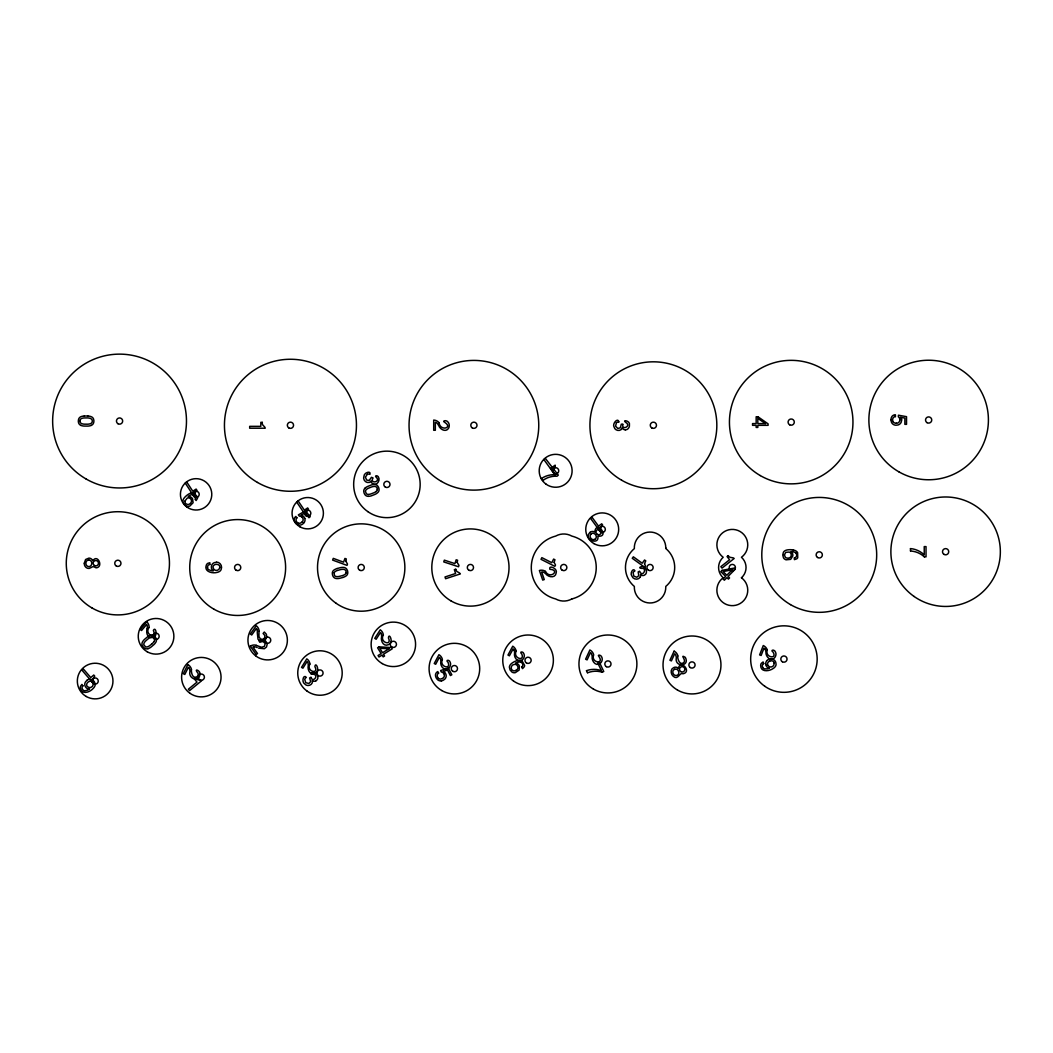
<?xml version="1.0" encoding="UTF-8"?>
<svg xmlns="http://www.w3.org/2000/svg" width="1053" height="1053" viewBox="0 0 1053 1053"><rect width="100%" height="100%" fill="white"/><g stroke="black" fill="none" stroke-linecap="round" stroke-linejoin="round"><path stroke-width="1.5" d="M148.96 627.562C143.932 634.841 157.502 639.921 153.356 630.392C155.699 625.614 158.305 637.012 152.685 637.46C147.604 638.947 145.696 632.59 147.183 628.773M372.736 478.246C369.919 484.248 380.62 481.958 376.671 477.68C373.315 475.522 378.448 474.258 379.001 478.536C379.541 481.642 376.54 485.578 373.196 484.025A3.475 3.475 0 0 1 371.143 480.971L371.064 480.958A3.317 3.317 0 0 1 369.248 482.432C365.707 483.34 362.535 479.457 363.969 476.14C363.798 472.705 371.459 470.164 369.945 474.363A3.857 3.857 0 0 0 367.352 474.258M674.091 651.162L669.919 660.244L671.393 660.915L674.67 653.781A2.935 2.935 0 0 1 675.592 654.808A8.608 8.608 0 0 1 676.329 657.717C674.223 667.576 690.36 666.799 685.292 657.335C679.014 653.676 687.214 660.494 683.423 662.837C680.422 665.391 677.355 660.034 677.724 655.966M187.855 664.64L183.314 673.723L184.788 674.46L188.355 667.326A2.975 2.975 0 0 1 189.264 668.392M640.25 576.991C638.381 580.44 632.985 579.598 631.853 575.965C629.589 573.674 633.287 566.948 634.959 570.897A3.857 3.857 0 0 0 633.09 572.687L633.814 576.109L636.762 577.255L638.816 575.649L638.171 571.924L639.54 571.213M304.133 522.564L302.895 523.867A5.462 5.462 0 0 1 301.237 524.828A4.791 4.791 0 0 1 297.394 524.539L296.011 523.486A7.621 7.621 0 0 1 295.577 522.999M616.413 422.779L615.584 426.149L617.769 428.439L620.309 427.847L621.309 424.201L622.849 424.135M591.246 533.95L590.417 534.898A2.488 2.488 0 0 0 590.141 535.714L590.114 536.016A3.08 3.08 0 0 0 590.206 536.912L590.562 537.78A4.581 4.581 0 0 0 591.049 538.478A3.08 3.08 0 0 0 595.406 538.939M152.066 643.725L149.723 645.621A8.174 8.174 0 0 1 147.973 646.647A3.83 3.83 0 0 1 146.143 646.95A2.027 2.027 0 0 1 145.485 646.766L143.879 644.844A2.027 2.027 0 0 1 143.813 644.16A3.83 3.83 0 0 1 144.445 642.422A8.174 8.174 0 0 1 145.762 640.869L148.17 638.802A10.491 10.491 0 0 1 150.474 637.368A3.159 3.159 0 0 1 152.882 637.197A2.251 2.251 0 0 1 153.435 637.565L153.699 637.789A3.659 3.659 0 0 1 154.172 638.355L154.422 638.816A2.172 2.172 0 0 1 154.554 639.263M590.114 532.37C582.48 539.241 599.71 546.099 597.854 536.109C610.45 537.675 596.156 519.037 594.774 532.107A4.054 4.054 0 0 0 590.075 532.331M315.966 680.751C318.73 679.369 318.296 675.552 316.321 673.67C314.07 669.892 307.673 674.973 312.873 674.131C319.717 674.631 312.886 683.358 311.122 677.553M310.925 677.197L309.595 678L310.701 681.62L308.884 683.476L305.752 682.686L304.712 679.382A3.857 3.857 0 0 1 306.357 677.408C303.396 673.591 301.29 682.16 304.738 683.989C306.713 686.477 311.056 685.793 312.241 682.87A3.317 3.317 0 0 0 312.201 680.554L312.267 680.528A3.475 3.475 0 0 0 316.005 680.83M674.552 669.379L673.512 670.09A2.488 2.488 0 0 0 673.051 670.827L672.946 671.103A3.08 3.08 0 0 0 672.828 671.998L672.959 672.92A4.581 4.581 0 0 0 673.275 673.723A3.08 3.08 0 0 0 677.395 675.21A3.054 3.054 0 0 0 678.487 671.143A3.172 3.172 0 0 0 674.486 669.181M602.303 672.183L603.751 671.498L599.46 662.403L597.88 663.153L601.355 670.524M367.365 474.298L365.404 477.075L366.628 480.076L369.208 480.431L371.446 477.312L372.907 477.865M517.26 662.416L517.141 662.455A15.163 15.163 0 0 0 515.615 663.1L516.747 663.377A3.567 3.567 0 0 1 517.707 663.864A4.423 4.423 0 0 1 518.497 664.614L518.853 665.075A6.121 6.121 0 0 1 519.392 666.088L519.116 670.116L515.299 672.656A4.725 4.725 0 0 1 513.43 672.67A4.344 4.344 0 0 1 512.061 672.143L510.047 669.932L509.376 667.181A4.765 4.765 0 0 1 510.192 664.943A7.371 7.371 0 0 1 511.942 663.179A17.44 17.44 0 0 1 516.891 660.639L517.615 660.455A7.924 7.924 0 0 1 519.642 660.231A5.199 5.199 0 0 1 522.077 660.902L524.591 665.391A3.514 3.514 0 0 1 524.223 666.839L522.525 668.642L521.669 667.01M337.078 568.528L340.461 567.659A10.306 10.306 0 0 1 343.949 567.462A4.383 4.383 0 0 1 345.489 568.015A4.08 4.08 0 0 1 346.727 569.16L347.424 570.489A7.621 7.621 0 0 1 347.648 571.318L347.793 572.635A4.238 4.238 0 0 1 347.753 573.095A4.041 4.041 0 0 1 347.227 574.701A4.383 4.383 0 0 1 346.121 575.899A10.306 10.306 0 0 1 342.988 577.413M342.988 577.439L339.606 578.321A10.175 10.175 0 0 1 336.131 578.505A4.409 4.409 0 0 1 334.604 577.952A3.975 3.975 0 0 1 333.511 577.005A4.133 4.133 0 0 1 333.117 576.439L332.695 575.478A8.029 8.029 0 0 1 332.458 574.635L332.314 573.332A4.028 4.028 0 0 1 332.866 571.266A4.409 4.409 0 0 1 333.959 570.068A10.175 10.175 0 0 1 337.092 568.554M84.332 416.001L87.833 416.001M88.847 560.117L87.61 560.341A2.488 2.488 0 0 0 86.886 560.815L86.675 561.025A3.08 3.08 0 0 0 86.201 561.789L85.938 562.697A4.581 4.581 0 0 0 85.898 563.539A3.08 3.08 0 0 0 89.031 566.606A3.054 3.054 0 0 0 91.703 563.355M625.443 429.795C627.575 430.111 629.891 427.334 629.418 424.859C630.523 420.621 621.481 419.37 625.745 422.411C631.971 426.031 621.415 430.822 622.836 424.556M924.389 556.84L926.021 556.84L926.021 546.599L924.231 546.599L924.231 554.892A22.429 22.429 0 0 0 910.476 548.574M792.646 551.68L792.514 551.654A15.163 15.163 0 0 0 790.869 551.522L791.738 552.285A3.567 3.567 0 0 1 792.356 553.167A4.423 4.423 0 0 1 792.712 554.207L792.804 554.773A6.121 6.121 0 0 1 792.804 555.918L790.685 559.354L786.117 559.814A4.725 4.725 0 0 1 784.472 558.959A4.344 4.344 0 0 1 783.498 557.853L782.748 554.957L783.445 552.206A4.765 4.765 0 0 1 785.209 550.614A7.371 7.371 0 0 1 787.591 549.877A17.44 17.44 0 0 1 793.146 549.942M793.146 549.956L793.87 550.114A7.924 7.924 0 0 1 795.778 550.864A5.199 5.199 0 0 1 797.608 552.601L797.726 557.735A3.514 3.514 0 0 1 796.739 558.84L794.383 559.643L794.383 557.8M256.366 645.45L261.578 647.266L264.356 646.437L265.224 643.567L262.921 641.343L265.317 639.79L266.738 637.052L266.383 634.288L264.316 632.037L263.118 633.472L264.869 635.551L264.711 637.842L262.789 639.421L260.394 638.934L258.946 636.604L258.985 631.379M258.564 648.121L264.342 648.74L266.514 646.963L267.172 644.357L265.935 641.395L263.355 639.579L258.854 640.658L259.815 642.264L262.96 641.33L260.328 641.159L258.024 639.276L257.287 632.748A8.74 8.74 0 0 0 257.129 629.681M545.441 571.476C550.1 579.887 560.788 569.923 549.877 569.304C548.205 564.54 557.919 568.357 556.181 572.911C555.497 578.492 548.205 577.347 545.665 573.714A8.74 8.74 0 0 0 543.072 572.069A2.975 2.975 0 0 0 541.65 572.016L544.269 579.558L542.716 580.098L539.386 570.502A7.424 7.424 0 0 1 545.52 571.345M302.093 517.234L301.935 517.076A3.067 3.067 0 0 0 300.908 516.418A4.541 4.541 0 0 0 299.302 516.141L298.354 514.878L305.383 510.889L310.214 516.694L308.963 517.734L305.015 512.982L301.105 515.167A2.988 2.988 0 0 1 302.553 515.694A4.831 4.831 0 0 1 303.777 516.707A5.699 5.699 0 0 1 304.751 518.392M296.985 517.879L295.814 516.457A4.251 4.251 0 0 0 294.208 519.655A5.357 5.357 0 0 0 295.603 522.972M541.4 478.667L542.716 480.273M439.101 423.016C440.457 431.506 453.106 427.873 444.958 422.516C441.181 420.805 446.63 419.607 448.025 422.082C449.407 423.635 449.565 426.004 448.789 427.873C446.275 432.941 439.772 429.466 438.574 425.201M250.298 646.213L256.169 654.492L257.511 653.531L252.891 647.029A2.975 2.975 0 0 1 254.26 646.739M82.99 685.911L81.937 684.411L80.594 686.135A3.356 3.356 0 0 0 80.344 687.28A4.436 4.436 0 0 0 80.449 688.478C82.134 695.151 90.216 692.084 93.348 688.28A8.319 8.319 0 0 0 94.283 687.135L94.875 686.029A4.33 4.33 0 0 0 95.152 684.976A3.857 3.857 0 0 0 95.046 683.463A5.278 5.278 0 0 0 87.017 680.067M443.774 673.63L443.655 673.446A3.067 3.067 0 0 0 442.786 672.591A4.541 4.541 0 0 0 441.273 671.972L440.615 670.537L448.315 668.102L451.829 674.789L450.394 675.552L447.525 670.077L443.247 671.406A2.988 2.988 0 0 1 444.55 672.222A4.831 4.831 0 0 1 445.524 673.472A5.699 5.699 0 0 1 446.143 675.328A4.488 4.488 0 0 1 445.195 678.672A5.041 5.041 0 0 1 444.656 679.264L443.181 680.291A5.462 5.462 0 0 1 441.352 680.87M438.64 673.183L437.785 671.564A4.251 4.251 0 0 0 435.56 674.354A5.357 5.357 0 0 0 436.232 677.895A7.621 7.621 0 0 0 436.521 678.474L437.666 679.79A4.791 4.791 0 0 0 441.352 680.896M586.495 670.735L587.39 672.63M639.697 571.595C642.962 578.071 647.648 567.291 641.58 568.396C636.525 568.093 643.317 564.698 645.134 568.093C647.003 570.16 647.174 574.161 644.173 575.293A3.475 3.475 0 0 1 640.553 574.622L640.514 574.662A3.317 3.317 0 0 1 640.29 577.018M763.754 663.653L763.096 661.942L761.385 663.298A3.356 3.356 0 0 0 760.858 664.351A4.436 4.436 0 0 0 760.674 665.549C760.714 672.433 769.282 671.38 773.244 668.444A8.319 8.319 0 0 0 774.429 667.549L775.271 666.615A4.33 4.33 0 0 0 775.785 665.654A3.857 3.857 0 0 0 776.048 664.18A5.278 5.278 0 0 0 769.059 658.954M901.197 418.581L901.131 418.383A2.962 2.962 0 0 0 900.368 417.264L904.882 418.067L904.882 424.346L906.528 424.346L906.528 416.659L898.446 415.211L898.354 416.817A4.62 4.62 0 0 1 899.433 418.067A3.12 3.12 0 0 1 899.802 419.265L899.828 419.476M767.176 650.175C764.873 657.77 777.759 659.533 773.007 652.018C769.756 649.977 774.639 648.924 775.548 652.189C776.495 654.15 775.785 656.585 774.324 658.099C770.269 661.824 765.531 656.427 765.926 652.097A8.608 8.608 0 0 0 765.018 649.109M765.821 664.548L766.123 665.614A4.001 4.001 0 0 0 769.374 668.155L769.374 668.155A16.137 16.137 0 0 1 767.097 668.852L764.452 668.852A2.698 2.698 0 0 1 762.846 667.655M191.383 669.655C191.238 672.749 192.436 678.988 196.819 676.895C198.569 675.71 198.688 673.157 196.99 671.959C194.068 667.971 201.07 670.84 199.925 674.46A3.106 3.106 0 0 0 199.57 679.725A3.106 3.106 0 0 0 204.414 677.382A3.106 3.106 0 0 0 199.965 674.354C199.135 682.778 187.96 678.645 189.948 671.485A8.74 8.74 0 0 0 189.303 668.379M442.286 659.691C439.206 666.931 451.461 670.156 448.051 662.39C444.84 659.928 449.578 659.178 450.289 662.442C451.118 664.43 450.25 666.773 448.736 668.181C444.353 671.867 439.825 665.865 440.838 661.468A8.608 8.608 0 0 0 440.272 658.388A2.935 2.935 0 0 0 439.351 657.335L435.679 664.272L434.244 663.522L438.93 654.69A7.305 7.305 0 0 1 442.431 659.665M516.036 651.294C512.903 658.546 525.118 661.771 521.788 654.031C518.655 651.57 523.354 650.846 524.025 654.11C524.828 656.098 523.946 658.428 522.406 659.823C518.05 663.469 513.495 657.441 514.575 653.044A8.608 8.608 0 0 0 514.035 649.977M377.356 489.04L377.264 488.526A3.659 3.659 0 0 0 376.987 487.829L376.816 487.526A2.251 2.251 0 0 0 376.395 487.052A3.159 3.159 0 0 0 374.078 486.433A10.491 10.491 0 0 0 371.433 487.012L368.484 488.197A8.174 8.174 0 0 0 366.734 489.237A3.83 3.83 0 0 0 365.588 490.685A2.027 2.027 0 0 0 365.43 491.356L366.339 493.699A2.027 2.027 0 0 0 366.905 494.081A3.83 3.83 0 0 0 368.721 494.37A8.174 8.174 0 0 0 370.722 493.975L373.539 492.936A11.043 11.043 0 0 0 376.079 491.554M207.52 567.554L207.573 567.949A2.698 2.698 0 0 0 208.639 569.66L211.1 570.581A16.137 16.137 0 0 0 213.43 570.792L213.483 570.765A4.001 4.001 0 0 1 211.363 567.225L211.456 566.119A4.409 4.409 0 0 1 214.154 562.736A6.555 6.555 0 0 1 216.484 562.394M309.819 664.088C305.989 671.722 319.27 674.789 314.913 666.667C315.4 660.652 320.915 671.63 314.926 673.486C310.095 675.671 307.265 669.655 308.239 665.654A8.608 8.608 0 0 0 307.884 662.653A2.935 2.935 0 0 0 307.055 661.534L302.909 668.207L301.527 667.352L306.805 658.862A7.305 7.305 0 0 1 309.964 664.074M383.213 635.17C379.172 642.514 392.427 646.489 388.425 637.921C388.939 631.708 394.256 642.949 388.465 644.66C383.568 647.108 380.475 640.856 381.594 636.736A8.74 8.74 0 0 0 381.278 633.682M678.408 668.431C680.225 658.586 692.347 671.88 682.989 673.788C679.764 671.682 678.171 680.751 673.275 676.329C670.59 674.144 670.103 668.958 673.815 667.563A4.054 4.054 0 0 1 678.461 668.365M910.476 548.652L910.476 550.772M895.419 416.659L895.419 414.79A4.317 4.317 0 0 0 892.102 416.251A5.449 5.449 0 0 0 891.022 419.752M618.835 421.924C618.15 417.054 611.846 423.74 614.123 427.097C614.741 430.072 618.624 431.454 621.033 429.677A3.317 3.317 0 0 0 622.205 427.676L622.27 427.676A3.475 3.475 0 0 0 625.311 429.887M209.85 564.54L209.85 562.71L207.77 563.355A3.356 3.356 0 0 0 206.888 564.158A4.436 4.436 0 0 0 206.296 565.198C203.861 571.634 212.232 573.74 216.984 572.424A8.319 8.319 0 0 0 218.419 572.016L219.524 571.45A4.33 4.33 0 0 0 220.353 570.739A3.857 3.857 0 0 0 221.143 569.449A5.278 5.278 0 0 0 216.497 562.065M84.332 416.027A10.175 10.175 0 0 0 80.923 416.685A4.409 4.409 0 0 0 79.58 417.593A4.028 4.028 0 0 0 78.541 419.463L78.343 420.752A8.029 8.029 0 0 0 78.356 421.634L78.527 422.661A4.133 4.133 0 0 0 78.751 423.306A3.975 3.975 0 0 0 79.58 424.504A4.409 4.409 0 0 0 80.936 425.386M80.923 425.412A10.175 10.175 0 0 0 84.332 426.07L87.833 426.096A10.306 10.306 0 0 0 91.256 425.412M91.242 425.386A4.383 4.383 0 0 0 92.611 424.504A4.041 4.041 0 0 0 93.52 423.082A4.238 4.238 0 0 0 93.691 422.648L93.875 421.345A7.621 7.621 0 0 0 93.862 420.476L93.533 419.002A4.08 4.08 0 0 0 92.611 417.58A4.383 4.383 0 0 0 91.242 416.712A10.306 10.306 0 0 0 87.833 416.014M88.86 559.92A3.172 3.172 0 0 1 91.729 563.342M899.907 419.476A3.58 3.58 0 0 1 896.3 423.319M896.287 423.122A3.672 3.672 0 0 1 892.654 421.292M892.839 421.187A3.501 3.501 0 0 1 892.615 419.923A3.225 3.225 0 0 1 895.392 416.501M890.983 419.752A7.753 7.753 0 0 0 891.009 420.41L891.417 422.135A4.87 4.87 0 0 0 894.208 424.885A5.568 5.568 0 0 0 896.142 425.201L897.959 424.978A5.12 5.12 0 0 0 898.722 424.701A4.567 4.567 0 0 0 901.197 422.135A5.792 5.792 0 0 0 901.473 420.173M901.434 418.317A5.12 5.12 0 0 1 901.723 419.976M910.463 551.022A21.797 21.797 0 0 1 924.35 556.879M796.081 553.378A2.804 2.804 0 0 1 794.41 557.932M792.633 551.772A5.66 5.66 0 0 1 796.2 553.246M364.996 488.184A10.175 10.175 0 0 1 367.945 486.341L371.196 485.051A10.306 10.306 0 0 1 374.631 484.459A4.383 4.383 0 0 1 376.224 484.828A4.08 4.08 0 0 1 377.593 485.815L378.435 487.065A7.621 7.621 0 0 1 378.751 487.868L379.054 489.145A4.238 4.238 0 0 1 379.067 489.619A4.041 4.041 0 0 1 378.725 491.277A4.383 4.383 0 0 1 377.764 492.58A10.306 10.306 0 0 1 374.829 494.462L371.577 495.739A10.175 10.175 0 0 1 368.142 496.332M365.022 488.21A4.409 4.409 0 0 0 364.075 489.513A4.028 4.028 0 0 0 363.772 491.633L364.062 492.922A8.029 8.029 0 0 0 364.391 493.725L364.917 494.62A4.133 4.133 0 0 0 365.365 495.147A3.975 3.975 0 0 0 366.562 495.976A4.409 4.409 0 0 0 368.142 496.305M377.382 489.513A3.159 3.159 0 0 1 376.053 491.527M377.356 489.04A2.172 2.172 0 0 1 377.343 489.513M302.145 517.168A3.514 3.514 0 0 1 301.829 522.354M301.698 522.209A3.607 3.607 0 0 1 297.815 523.104M297.881 522.92A3.435 3.435 0 0 1 296.92 522.117A3.172 3.172 0 0 1 296.867 517.773M304.133 522.564A5.041 5.041 0 0 0 304.541 521.867A4.488 4.488 0 0 0 304.791 518.379M193.397 494.66A2.804 2.804 0 0 1 195.042 499.214L196.121 500.544L197.411 498.424A3.514 3.514 0 0 0 197.464 496.937L194.068 493.08A5.199 5.199 0 0 0 191.554 492.936A7.924 7.924 0 0 0 189.606 493.594L188.948 493.923A17.44 17.44 0 0 0 184.644 497.437A7.371 7.371 0 0 0 183.288 499.53A4.765 4.765 0 0 0 182.972 501.886L184.196 504.44L186.631 506.177A4.344 4.344 0 0 0 188.092 506.401A4.725 4.725 0 0 0 189.909 505.993L193.107 502.715L192.528 498.714A6.121 6.121 0 0 0 191.791 497.832L191.356 497.464A4.423 4.423 0 0 0 190.409 496.898A3.567 3.567 0 0 0 189.369 496.621L188.211 496.582A15.163 15.163 0 0 1 189.566 495.634L189.672 495.568A5.66 5.66 0 0 1 193.41 494.476M591.141 533.779A3.172 3.172 0 0 1 595.511 534.7A3.054 3.054 0 0 1 595.393 538.912M542.874 480.471A21.429 21.429 0 0 1 557.063 476.219L558.301 475.127L545.388 458.463L543.874 459.556L552.983 472.152C552.957 470.151 556.01 466.848 555.181 465.123L550.535 468.493L555.734 474.771A22.06 22.06 0 0 0 541.347 478.602M149.118 627.456A7.305 7.305 0 0 0 146.762 621.81L140.299 629.497L141.536 630.536L146.591 624.521A2.935 2.935 0 0 1 147.209 625.758A8.608 8.608 0 0 1 147.144 628.759M148.039 648.648A4.409 4.409 0 0 1 146.433 648.845A3.975 3.975 0 0 1 145.038 648.451A4.133 4.133 0 0 1 144.432 648.095L143.642 647.424A8.029 8.029 0 0 1 143.076 646.766L142.379 645.647A4.028 4.028 0 0 1 141.997 643.528A4.409 4.409 0 0 1 142.471 641.988A10.175 10.175 0 0 1 144.643 639.276L147.315 637.026A10.306 10.306 0 0 1 150.382 635.354A4.383 4.383 0 0 1 152.001 635.183A4.08 4.08 0 0 1 153.62 635.683L154.804 636.591A7.621 7.621 0 0 1 155.37 637.249L156.068 638.368A4.238 4.238 0 0 1 156.239 638.816A4.041 4.041 0 0 1 156.436 640.487A4.383 4.383 0 0 1 155.949 642.04A10.306 10.306 0 0 1 153.777 644.752L151.105 647.016A10.175 10.175 0 0 1 148.052 648.674M154.014 641.606A11.043 11.043 0 0 1 152.066 643.725M154.607 639.263A3.159 3.159 0 0 1 153.988 641.593M259.143 631.26A7.424 7.424 0 0 0 256.287 625.745L250.377 634.051L251.72 634.998L256.353 628.496A2.975 2.975 0 0 1 257.077 629.694M250.272 646.173A7.424 7.424 0 0 1 256.419 645.305M254.273 646.687A8.74 8.74 0 0 1 257.195 647.569M383.371 635.156A7.424 7.424 0 0 0 380.251 629.786L374.763 638.368L376.145 639.25L380.449 632.537A2.975 2.975 0 0 1 381.225 633.695M516.194 651.267A7.305 7.305 0 0 0 512.745 646.213L507.967 655.045L509.389 655.822L513.127 648.898A2.935 2.935 0 0 1 513.982 649.991M521.09 662.311A2.804 2.804 0 0 1 521.748 667.115M517.299 662.495A5.66 5.66 0 0 1 521.143 662.14M515.917 670.379A3.699 3.699 0 0 1 513.456 670.827C509.863 669.984 510.81 664.561 514.325 664.417A3.027 3.027 0 0 1 516.707 664.969A3.449 3.449 0 0 1 517.707 666.404A2.909 2.909 0 0 1 517.958 667.391A2.935 2.935 0 0 1 517.049 669.616A4.87 4.87 0 0 1 515.931 670.406M674.117 651.123A7.305 7.305 0 0 1 677.882 655.94M762.701 667.286A2.817 2.817 0 0 1 763.662 663.495M767.15 660.442A6.555 6.555 0 0 1 769.164 659.27M765.794 664.548A4.409 4.409 0 0 1 767.124 660.428M774.087 663.035A3.356 3.356 0 0 1 767.755 665.114M774.205 663.021A4.041 4.041 0 0 0 773.929 662.298L773.639 661.837A2.382 2.382 0 0 0 773.297 661.468A2.619 2.619 0 0 0 772.218 660.889A3.462 3.462 0 0 0 770.954 660.823A5.607 5.607 0 0 0 769.625 661.166M769.638 661.192A3.264 3.264 0 0 0 767.479 664.061A2.764 2.764 0 0 0 767.69 665.141M767.321 650.122A7.305 7.305 0 0 0 763.267 645.542L759.621 654.9L761.135 655.479L763.991 648.161A2.935 2.935 0 0 1 764.965 649.135M587.482 672.854A21.429 21.429 0 0 1 602.29 672.248M586.468 670.669A22.06 22.06 0 0 1 601.316 670.629M591.378 653.676A2.975 2.975 0 0 0 590.443 652.636L587.1 659.889L585.613 659.191L589.864 649.977A7.424 7.424 0 0 1 593.695 654.834C590.549 662.679 604.027 664.719 599.289 657.046C596.209 653.926 601.763 654.742 602.04 657.77C602.645 659.757 601.803 661.968 600.315 663.337C595.932 666.891 591.47 661.021 592.168 656.638A8.74 8.74 0 0 0 591.431 653.663M443.839 673.578A3.514 3.514 0 0 1 442.457 678.58M442.352 678.422A3.607 3.607 0 0 1 438.364 678.487M438.469 678.316A3.435 3.435 0 0 1 437.693 677.316A3.172 3.172 0 0 1 438.548 673.064M187.882 664.601A7.424 7.424 0 0 1 191.541 669.629M82.858 685.779A2.817 2.817 0 0 0 82.832 689.689L83.069 690.005A2.698 2.698 0 0 0 84.911 690.794L87.478 690.149A16.137 16.137 0 0 0 89.505 688.978L89.518 688.925A4.001 4.001 0 0 1 85.767 687.24L85.201 686.28A4.409 4.409 0 0 1 85.49 681.962A6.555 6.555 0 0 1 87.188 680.356M92.875 682.831A3.356 3.356 0 0 1 87.228 686.372A2.764 2.764 0 0 1 86.715 685.411A3.264 3.264 0 0 1 88.11 682.12A5.607 5.607 0 0 1 89.294 681.436A3.462 3.462 0 0 1 90.532 681.199A2.619 2.619 0 0 1 91.729 681.502A2.382 2.382 0 0 1 92.151 681.778L92.532 682.16A4.041 4.041 0 0 1 92.98 682.792M207.559 567.554A2.817 2.817 0 0 1 209.81 564.369M219.722 567.685A3.356 3.356 0 0 1 213.061 567.343A2.764 2.764 0 0 1 213.18 566.264A3.264 3.264 0 0 1 216.22 564.369A5.607 5.607 0 0 1 217.576 564.487A3.462 3.462 0 0 1 218.734 565A2.619 2.619 0 0 1 219.537 565.935A2.382 2.382 0 0 1 219.735 566.396L219.827 566.935A4.041 4.041 0 0 1 219.827 567.712M334.249 572.608A3.83 3.83 0 0 1 335.552 571.305A8.174 8.174 0 0 1 337.408 570.463L340.474 569.634A10.491 10.491 0 0 1 343.173 569.331A3.159 3.159 0 0 1 345.423 570.213A2.251 2.251 0 0 1 345.766 570.765L345.897 571.081A3.659 3.659 0 0 1 346.095 571.805L346.121 572.319A2.172 2.172 0 0 1 346.055 572.793M334.249 572.608A2.027 2.027 0 0 0 334.012 573.24L334.63 575.675A2.027 2.027 0 0 0 335.157 576.123A3.83 3.83 0 0 0 336.934 576.623A8.174 8.174 0 0 0 338.961 576.465L341.883 575.754A11.043 11.043 0 0 0 344.555 574.675A3.159 3.159 0 0 0 346.095 572.806M439.219 422.911A7.424 7.424 0 0 0 433.704 420.068L433.704 430.269L435.337 430.269L435.337 422.279A2.975 2.975 0 0 1 436.626 422.832A8.74 8.74 0 0 1 438.535 425.215M616.387 422.74A3.857 3.857 0 0 1 618.835 421.95M665.786 547.797L665.772 548.508A24.588 24.588 0 0 1 665.759 586.429L665.786 587.258A15.729 15.729 0 0 1 649.648 602.974A15.729 15.729 0 0 1 634.34 586.429A24.588 24.588 0 0 1 634.34 548.613A15.729 15.729 0 0 1 649.648 532.068A15.729 15.729 0 0 1 665.786 547.797M457.173 562.368L458.976 565.395L458.529 566.751L443.761 561.92L444.34 560.143L454.922 563.605L456.173 559.775L457.594 560.235L457.173 562.368M554.154 562.407L555.523 565.066L554.878 566.33L541.018 559.314L541.861 557.642L551.798 562.684L553.615 559.077L554.944 559.748L554.154 562.328M84.293 563.237C84.029 565.948 86.254 568.725 89.11 568.449C93.348 566.975 91.861 565.593 96.113 567.843C103.878 567.251 97.613 553.312 92.756 560.841A4.054 4.054 0 0 0 88.926 558.116L85.583 559.498L84.293 563.237M184.709 501.346L185.604 503.61L187.724 504.571A3.699 3.699 0 0 0 190.04 503.637A4.87 4.87 0 0 0 190.975 502.65A2.935 2.935 0 0 0 190.962 499.28A3.449 3.449 0 0 0 189.672 498.174A3.027 3.027 0 0 0 187.21 498.135L184.709 501.346M600.342 528.316L600.736 529.883L599.605 530.712L590.562 518.366L592.036 517.286L598.512 526.131L601.724 523.789L602.592 524.973L600.355 528.237M92.756 679.382L93.269 681.173L92.203 682.081L82.226 670.485L83.621 669.287L90.769 677.592L93.783 675.012L94.731 676.118L92.756 679.303M306.12 512.495L306.449 513.982L305.291 514.772L296.709 502.084L298.236 501.057L304.37 510.152L307.66 507.928L308.49 509.139L306.12 512.495M345.818 561.117L347.49 564.066L347.003 565.382L332.63 560.091L333.274 558.366L343.568 562.157L344.936 558.432L346.319 558.946L345.818 561.025M784.353 554.852L785.367 557.327A3.699 3.699 0 0 0 787.736 558.103A4.87 4.87 0 0 0 789.092 557.945A2.935 2.935 0 0 0 790.948 556.405A2.909 2.909 0 0 0 791.198 555.418A3.449 3.449 0 0 0 790.961 553.667A3.027 3.027 0 0 0 789.105 552.062L785.841 552.338L784.353 554.852M644.528 563.737L645.515 566.106L644.686 567.238L632.261 558.301L633.34 556.813L642.238 563.223L644.554 559.999L645.752 560.854L644.528 563.645M194.502 493.607L194.818 495.107L193.647 495.884L185.249 483.077L186.789 482.077L192.804 491.238L196.121 489.066L196.924 490.29L194.515 493.528M79.936 420.766L80.186 422.306A2.027 2.027 0 0 0 80.581 422.858A3.83 3.83 0 0 0 82.173 423.793A8.174 8.174 0 0 0 84.174 424.148L87.175 424.188A11.043 11.043 0 0 0 90.045 423.819A3.159 3.159 0 0 0 91.993 422.385A2.172 2.172 0 0 0 92.137 421.924L92.243 421.424A3.659 3.659 0 0 0 92.243 420.673L92.177 420.331A2.251 2.251 0 0 0 91.953 419.726A3.159 3.159 0 0 0 90.032 418.317A10.491 10.491 0 0 0 87.346 417.909L84.174 417.949A8.174 8.174 0 0 0 82.16 418.291A3.83 3.83 0 0 0 80.568 419.226A2.027 2.027 0 0 0 80.186 419.792L79.936 420.766M722.055 570.344L720.805 571.621L725.662 576.399L723.108 578.992L724.359 580.229L726.912 577.636L728.413 579.111L729.571 577.939L728.071 576.465L735.257 569.146L734.191 568.093L722.055 570.344M732.151 569.805L726.82 575.228L723.095 571.568L732.151 569.805M195.582 678.053L194.423 679.001L196.99 682.12L188.382 689.188L189.566 690.636L201.571 680.764C200.241 679.396 196.608 680.686 195.582 678.053M728.242 555.655L727.07 556.576L729.584 559.735L720.857 566.659L722.016 568.12L734.191 558.459C732.914 556.958 729.439 558.459 728.242 555.655M379.106 646.845L377.579 647.792L381.16 653.597L378.066 655.506L378.988 657.006L382.081 655.084L383.187 656.888L384.582 656.019L383.476 654.229L392.216 648.845L391.426 647.569L379.106 646.845M389.031 648.74L382.555 652.728L379.817 648.293L389.031 648.74M455.765 569.212L454.343 569.673L455.594 573.503L445.011 576.965L445.59 578.729L460.372 573.911C459.253 571.858 456.199 572.503 455.791 569.304M757.976 416.764L756.172 416.764L756.172 423.582L752.54 423.582L752.54 425.333L756.172 425.333L756.172 427.439L757.818 427.439L757.818 425.333L768.085 425.333L768.085 423.846L757.976 416.764M262.302 422.319L260.815 422.319L260.815 426.347L249.679 426.347L249.679 428.216L265.224 428.216C265.053 426.096 261.539 425.504 262.302 422.411M765.426 423.582L757.818 423.582L757.818 418.37L765.426 423.582M118.002 423.74A3.106 3.106 0 0 0 122.674 421.042A3.106 3.106 0 0 0 118.002 418.357A3.106 3.106 0 0 0 118.002 423.74M86.109 478.997A66.905 66.905 0 0 0 186.473 421.042A66.905 66.905 0 0 0 86.109 363.101A66.905 66.905 0 0 0 86.109 478.997M116.304 566.001A3.106 3.106 0 0 0 120.977 563.302A3.106 3.106 0 0 0 116.304 560.617A3.106 3.106 0 0 0 116.304 566.001M92.059 607.989A51.597 51.597 0 0 0 169.454 563.302A51.597 51.597 0 0 0 92.059 518.629A51.597 51.597 0 0 0 92.059 607.989M94.441 565.5A2.659 2.659 0 0 0 98.482 563.263A2.659 2.659 0 0 0 94.52 560.88A2.659 2.659 0 0 0 94.441 565.5M898.762 471.757A59.771 59.771 0 0 0 988.412 419.989A59.771 59.771 0 0 0 898.762 368.234A59.771 59.771 0 0 0 898.762 471.757M927.088 422.687A3.106 3.106 0 0 0 931.747 419.989A3.106 3.106 0 0 0 927.088 417.304A3.106 3.106 0 0 0 927.088 422.687M789.632 424.793A3.106 3.106 0 0 0 794.304 422.108A3.106 3.106 0 0 0 789.632 419.41A3.106 3.106 0 0 0 789.632 424.793M760.305 475.587A61.772 61.772 0 0 0 852.956 422.108A61.772 61.772 0 0 0 760.305 368.616A61.772 61.772 0 0 0 760.305 475.587M944.054 554.404A3.106 3.106 0 0 0 948.727 551.719A3.106 3.106 0 0 0 944.054 549.021A3.106 3.106 0 0 0 944.054 554.404M914.096 596.472A54.743 54.743 0 0 0 1000.126 556.629A54.743 54.743 0 0 0 922.612 502.044A54.743 54.743 0 0 0 914.096 596.472M790.527 604.633A57.441 57.441 0 0 0 876.688 554.878A57.441 57.441 0 0 0 790.527 505.124A57.441 57.441 0 0 0 790.527 604.633M817.51 557.458A3.106 3.106 0 0 0 822.354 555.102A3.106 3.106 0 0 0 817.891 552.075A3.106 3.106 0 0 0 817.51 557.458M385.359 487.091A3.106 3.106 0 0 0 390.018 484.393A3.106 3.106 0 0 0 385.359 481.708A3.106 3.106 0 0 0 385.359 487.091M367.773 511.587A33.248 33.248 0 0 0 420.029 487.381A33.248 33.248 0 0 0 372.946 454.225A33.248 33.248 0 0 0 367.773 511.587M305.989 515.773A3.106 3.106 0 0 0 310.832 513.416A3.106 3.106 0 0 0 306.37 510.402A3.106 3.106 0 0 0 305.989 515.773M299.894 526.776A15.677 15.677 0 0 0 323.403 513.193A15.677 15.677 0 0 0 299.894 499.622A15.677 15.677 0 0 0 299.894 526.776M194.371 496.911A3.106 3.106 0 0 0 199.214 494.568A3.106 3.106 0 0 0 194.752 491.54A3.106 3.106 0 0 0 194.371 496.911M187.079 507.164A15.677 15.677 0 0 0 211.719 495.752A15.677 15.677 0 0 0 189.527 480.115A15.677 15.677 0 0 0 187.079 507.164M593.984 543.624A16.466 16.466 0 0 0 618.677 529.369A16.466 16.466 0 0 0 593.984 515.114A16.466 16.466 0 0 0 593.984 543.624M600.658 532.068A3.106 3.106 0 0 0 605.33 529.369A3.106 3.106 0 0 0 600.658 526.684A3.106 3.106 0 0 0 600.658 532.068M553.904 473.363A3.106 3.106 0 0 0 558.748 471.007A3.106 3.106 0 0 0 554.286 467.993A3.106 3.106 0 0 0 553.904 473.363M546.165 484.248A16.466 16.466 0 0 0 572.042 472.27A16.466 16.466 0 0 0 548.731 455.857A16.466 16.466 0 0 0 546.165 484.248M597.248 534.345A2.659 2.659 0 0 0 601.302 532.147A2.659 2.659 0 0 0 597.367 529.738A2.659 2.659 0 0 0 597.248 534.345M147.157 651.728A17.809 17.809 0 0 0 173.877 636.302A17.809 17.809 0 0 0 147.157 620.875A17.809 17.809 0 0 0 147.157 651.728M256.3 656.322A19.731 19.731 0 0 0 287.298 641.961A19.731 19.731 0 0 0 259.367 622.297A19.731 19.731 0 0 0 256.3 656.322M382.252 663.587A22.218 22.218 0 0 0 415.58 644.331A22.218 22.218 0 0 0 382.252 625.087A22.218 22.218 0 0 0 382.252 663.587M154.501 638.987A3.106 3.106 0 0 0 159.174 636.302A3.106 3.106 0 0 0 154.501 633.603A3.106 3.106 0 0 0 154.501 638.987M266.093 642.883A3.106 3.106 0 0 0 270.766 640.198A3.106 3.106 0 0 0 266.093 637.499A3.106 3.106 0 0 0 266.093 642.883M391.808 647.029A3.106 3.106 0 0 0 396.468 644.331A3.106 3.106 0 0 0 391.808 641.646A3.106 3.106 0 0 0 391.808 647.029M680.751 671.577A2.659 2.659 0 0 0 684.832 669.432A2.659 2.659 0 0 0 680.936 666.957A2.659 2.659 0 0 0 680.751 671.577M513.495 681.001A25.298 25.298 0 0 0 553.273 662.587A25.298 25.298 0 0 0 517.431 637.355A25.298 25.298 0 0 0 513.495 681.001M677.5 690.057A28.984 28.984 0 0 0 720.963 664.969A28.984 28.984 0 0 0 677.5 639.869A28.984 28.984 0 0 0 677.5 690.057M526.513 663.008A3.106 3.106 0 0 0 531.173 660.323A3.106 3.106 0 0 0 526.513 657.625A3.106 3.106 0 0 0 526.513 663.008M690.241 667.536A3.106 3.106 0 0 0 695.085 665.18A3.106 3.106 0 0 0 690.636 662.166A3.106 3.106 0 0 0 690.241 667.536M782.366 661.771A3.106 3.106 0 0 0 787.039 659.086A3.106 3.106 0 0 0 782.366 656.388A3.106 3.106 0 0 0 782.366 661.771M606.37 666.667A3.106 3.106 0 0 0 611.03 663.982A3.106 3.106 0 0 0 606.37 661.284A3.106 3.106 0 0 0 606.37 666.667M452.829 671.314A3.106 3.106 0 0 0 457.502 668.616A3.106 3.106 0 0 0 452.829 665.93A3.106 3.106 0 0 0 452.829 671.314M318.23 675.592A3.106 3.106 0 0 0 323.074 673.236A3.106 3.106 0 0 0 318.611 670.221A3.106 3.106 0 0 0 318.23 675.592M93.401 683.621A3.106 3.106 0 0 0 98.245 681.278A3.106 3.106 0 0 0 93.783 678.25A3.106 3.106 0 0 0 93.401 683.621M764.781 686.266A33.248 33.248 0 0 0 817.036 662.074A33.248 33.248 0 0 0 769.954 628.904A33.248 33.248 0 0 0 764.781 686.266M593.431 689.07A28.984 28.984 0 0 0 636.894 663.982A28.984 28.984 0 0 0 593.431 638.881A28.984 28.984 0 0 0 593.431 689.07M441.733 690.531A25.298 25.298 0 0 0 479.694 668.616A25.298 25.298 0 0 0 441.733 646.713A25.298 25.298 0 0 0 441.733 690.531M307.173 691.176A22.218 22.218 0 0 0 342.107 675.012A22.218 22.218 0 0 0 310.635 652.847A22.218 22.218 0 0 0 307.173 691.176M189.961 693.282A19.731 19.731 0 0 0 220.972 678.922A19.731 19.731 0 0 0 193.028 659.257A19.731 19.731 0 0 0 189.961 693.282M86.241 696.481A17.809 17.809 0 0 0 112.961 681.054A17.809 17.809 0 0 0 86.241 665.628A17.809 17.809 0 0 0 86.241 696.481M213.693 609.042A47.951 47.951 0 0 0 285.613 567.528A47.951 47.951 0 0 0 213.693 526A47.951 47.951 0 0 0 213.693 609.042M336.052 603.237A43.673 43.673 0 0 0 404.694 571.45A43.673 43.673 0 0 0 342.844 527.895A43.673 43.673 0 0 0 336.052 603.237M451.105 600.96A38.619 38.619 0 0 0 509.02 567.528A38.619 38.619 0 0 0 451.105 534.082A38.619 38.619 0 0 0 451.105 600.96M571.858 598.946A32.446 32.446 0 0 0 571.858 536.095A16.545 16.545 0 0 0 555.655 536.095A32.446 32.446 0 0 0 555.655 598.946A16.545 16.545 0 0 0 571.858 598.946M741.457 577.768A13.728 13.728 0 0 0 741.457 557.274A15.44 15.44 0 0 0 743.773 534.49A15.44 15.44 0 0 0 720.857 534.49A15.44 15.44 0 0 0 723.174 557.274A13.728 13.728 0 0 0 723.174 577.768A15.44 15.44 0 0 0 720.857 600.565A15.44 15.44 0 0 0 743.773 600.565A15.44 15.44 0 0 0 741.457 577.768M236.109 570.213A3.106 3.106 0 0 0 240.782 567.528A3.106 3.106 0 0 0 236.109 564.829A3.106 3.106 0 0 0 236.109 570.213M359.652 570.213A3.106 3.106 0 0 0 364.312 567.528A3.106 3.106 0 0 0 359.652 564.829A3.106 3.106 0 0 0 359.652 570.213M468.861 570.213A3.106 3.106 0 0 0 473.521 567.528A3.106 3.106 0 0 0 468.861 564.829A3.106 3.106 0 0 0 468.861 570.213M562.197 570.213A3.106 3.106 0 0 0 566.869 567.528A3.106 3.106 0 0 0 562.197 564.829A3.106 3.106 0 0 0 562.197 570.213M648.306 570.094A3.106 3.106 0 0 0 653.15 567.751A3.106 3.106 0 0 0 648.701 564.724A3.106 3.106 0 0 0 648.306 570.094M730.571 570.094A3.106 3.106 0 0 0 735.415 567.751A3.106 3.106 0 0 0 730.953 564.724A3.106 3.106 0 0 0 730.571 570.094M257.445 482.432A66.01 66.01 0 0 0 356.454 425.267A66.01 66.01 0 0 0 257.445 368.102A66.01 66.01 0 0 0 257.445 482.432M441.47 481.432A64.865 64.865 0 0 0 538.754 425.267A64.865 64.865 0 0 0 441.47 369.09A64.865 64.865 0 0 0 441.47 481.432M621.652 480.221A63.456 63.456 0 0 0 716.83 425.267A63.456 63.456 0 0 0 621.652 370.314A63.456 63.456 0 0 0 621.652 480.221M288.706 427.834A3.106 3.106 0 0 0 293.55 425.491A3.106 3.106 0 0 0 289.088 422.464A3.106 3.106 0 0 0 288.706 427.834M472.349 427.952A3.106 3.106 0 0 0 477.009 425.267A3.106 3.106 0 0 0 472.349 422.569A3.106 3.106 0 0 0 472.349 427.952M651.82 427.952A3.106 3.106 0 0 0 656.48 425.267A3.106 3.106 0 0 0 651.82 422.569A3.106 3.106 0 0 0 651.82 427.952"/></g></svg>
